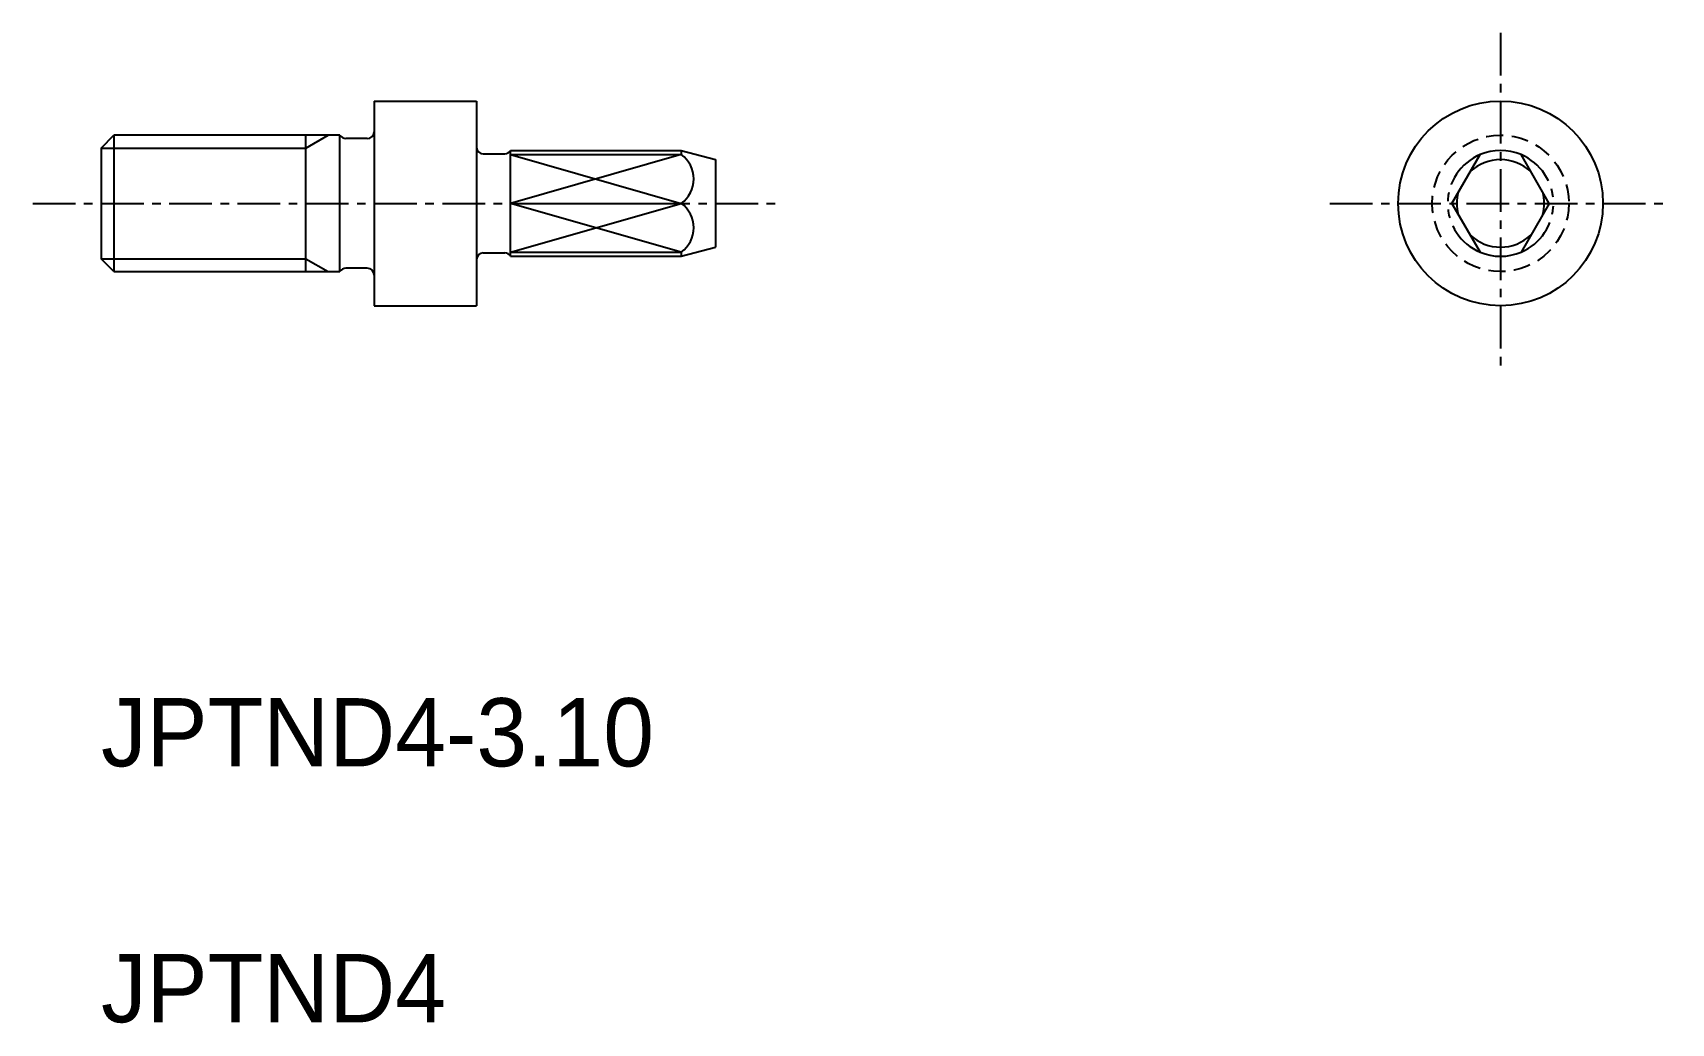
# Model space of a CAD drawing. Extents: x -1436.7 to -1388.7, y -592.1 to -563.1.
import ezdxf

# ---------------------------------------------------------------- set-up
doc = ezdxf.new("R2010")
doc.units = 0
for name, pattern in [('CENTER', [2, 1.25, -0.25, 0.25, -0.25]), ('DASHED', [0.75, 0.5, -0.25]), ('PHANTOM', [2.5, 1.25, -0.25, 0.25, -0.25, 0.25, -0.25])]:
    doc.linetypes.add(name, pattern=pattern)
doc.layers.get('0').update_dxf_attribs({"linetype": 'CONTINUOUS'})
doc.layers.add('CENTER', color=1, linetype='CENTER')

msp = doc.modelspace()

# ---------------------------------------------------------------- linework, layer by layer
at = {"color": 7, "linetype": 'CONTINUOUS'}
for p, q in [((-1426.662, -565.09), (-1426.662, -571.09)), ((-1426.662, -565.09), (-1423.662, -565.09)), ((-1423.662, -565.09), (-1423.662, -571.09)), ((-1434.662, -566.469), (-1434.283, -566.09)), ((-1434.283, -566.09), (-1434.283, -570.09)), ((-1427.662, -566.09), (-1434.283, -566.09)), ((-1428.662, -570.09), (-1428.662, -566.09)), ((-1427.662, -570.09), (-1427.662, -566.09)), ((-1426.862, -566.19), (-1427.488, -566.19)), ((-1434.662, -566.469), (-1434.662, -569.711)), ((-1423.462, -566.64), (-1422.835, -566.64)), ((-1422.662, -566.54), (-1417.662, -566.54)), ((-1422.662, -569.64), (-1422.662, -566.54)), ((-1422.662, -566.661), (-1417.662, -566.661)), ((-1417.662, -566.54), (-1417.662, -566.661)), ((-1417.662, -566.54), (-1416.662, -566.808)), ((-1416.662, -566.808), (-1416.662, -569.372)), ((-1395.087, -568.09), (-1394.262, -566.661)), ((-1392.236, -568.09), (-1393.062, -566.661)), ((-1422.662, -568.09), (-1417.662, -568.09)), ((-1395.087, -568.09), (-1394.262, -569.519)), ((-1392.236, -568.09), (-1393.062, -569.519)), ((-1434.283, -570.09), (-1434.662, -569.711)), ((-1423.462, -569.54), (-1422.835, -569.54)), ((-1422.662, -569.519), (-1417.662, -569.519)), ((-1422.662, -569.64), (-1417.662, -569.64)), ((-1417.662, -569.64), (-1416.662, -569.372)), ((-1417.662, -569.519), (-1417.662, -569.64)), ((-1434.283, -570.09), (-1427.662, -570.09)), ((-1426.862, -569.99), (-1427.488, -569.99)), ((-1426.662, -571.09), (-1423.662, -571.09))]:
    msp.add_line(p, q, dxfattribs=at)
at = {"color": 3}
for p, q in [((-1428.662, -566.469), (-1428.005, -566.09)), ((-1434.662, -566.469), (-1428.662, -566.469)), ((-1417.662, -566.661), (-1422.662, -568.09)), ((-1422.662, -566.661), (-1417.662, -568.09)), ((-1422.662, -569.519), (-1417.662, -568.09)), ((-1417.662, -569.519), (-1422.662, -568.09)), ((-1434.662, -569.711), (-1428.662, -569.711)), ((-1428.662, -569.711), (-1428.005, -570.09))]:
    msp.add_line(p, q, dxfattribs=at)
at = {"color": 7, "linetype": 'CONTINUOUS'}
msp.add_circle((-1393.662, -568.09), 3, dxfattribs=at)
at = {"color": 3, "linetype": 'DASHED'}
msp.add_circle((-1393.662, -568.09), 2, dxfattribs=at)
at = {"color": 7, "linetype": 'CONTINUOUS'}
for centre, radius, start, end in [((-1427.488, -565.99), 0.2, 210, 270), ((-1426.862, -565.99), 0.2, 270, 0), ((-1423.462, -566.44), 0.2, 180, 270), ((-1422.835, -566.44), 0.2, 270, 330), ((-1418.184, -567.375), 0.885, 306.1608, 53.8392), ((-1393.662, -568.09), 1.282, 45.704, 134.296), ((-1393.662, -568.09), 1.55, 67.226, 112.774), ((-1393.662, -568.09), 1.282, 165.704, 194.296), ((-1393.662, -568.09), 1.282, 345.704, 14.296), ((-1418.184, -568.804), 0.885, 306.1608, 53.8392), ((-1393.662, -568.09), 1.282, 225.704, 314.296), ((-1423.462, -569.74), 0.2, 90, 180), ((-1422.835, -569.74), 0.2, 30, 90), ((-1393.662, -568.09), 1.55, 247.226, 292.774), ((-1427.488, -570.19), 0.2, 90, 150), ((-1426.862, -570.19), 0.2, 0, 90)]:
    msp.add_arc(centre, radius, start, end, dxfattribs=at)
at = {"color": 3, "linetype": 'PHANTOM'}
for start, end in [(112.774, 247.226), (292.774, 67.226)]:
    msp.add_arc((-1393.662, -568.09), 1.55, start, end, dxfattribs=at)
at = {"layer": 'CENTER', "color": 1, "linetype": 'CENTER'}
for p, q in [((-1393.662, -563.09), (-1393.662, -573.09)), ((-1436.662, -568.09), (-1414.662, -568.09)), ((-1398.662, -568.09), (-1388.662, -568.09))]:
    msp.add_line(p, q, dxfattribs=at)

# ---------------------------------------------------------------- texts
at = {"color": 7, "linetype": 'CONTINUOUS'}
for s, p in [('JPTND4-3.10', (-1434.662, -584.59)), ('JPTND4', (-1434.662, -592.09))]:
    msp.add_text(s, height=2, dxfattribs=at).set_placement(p)

doc.saveas('drawing.dxf')
